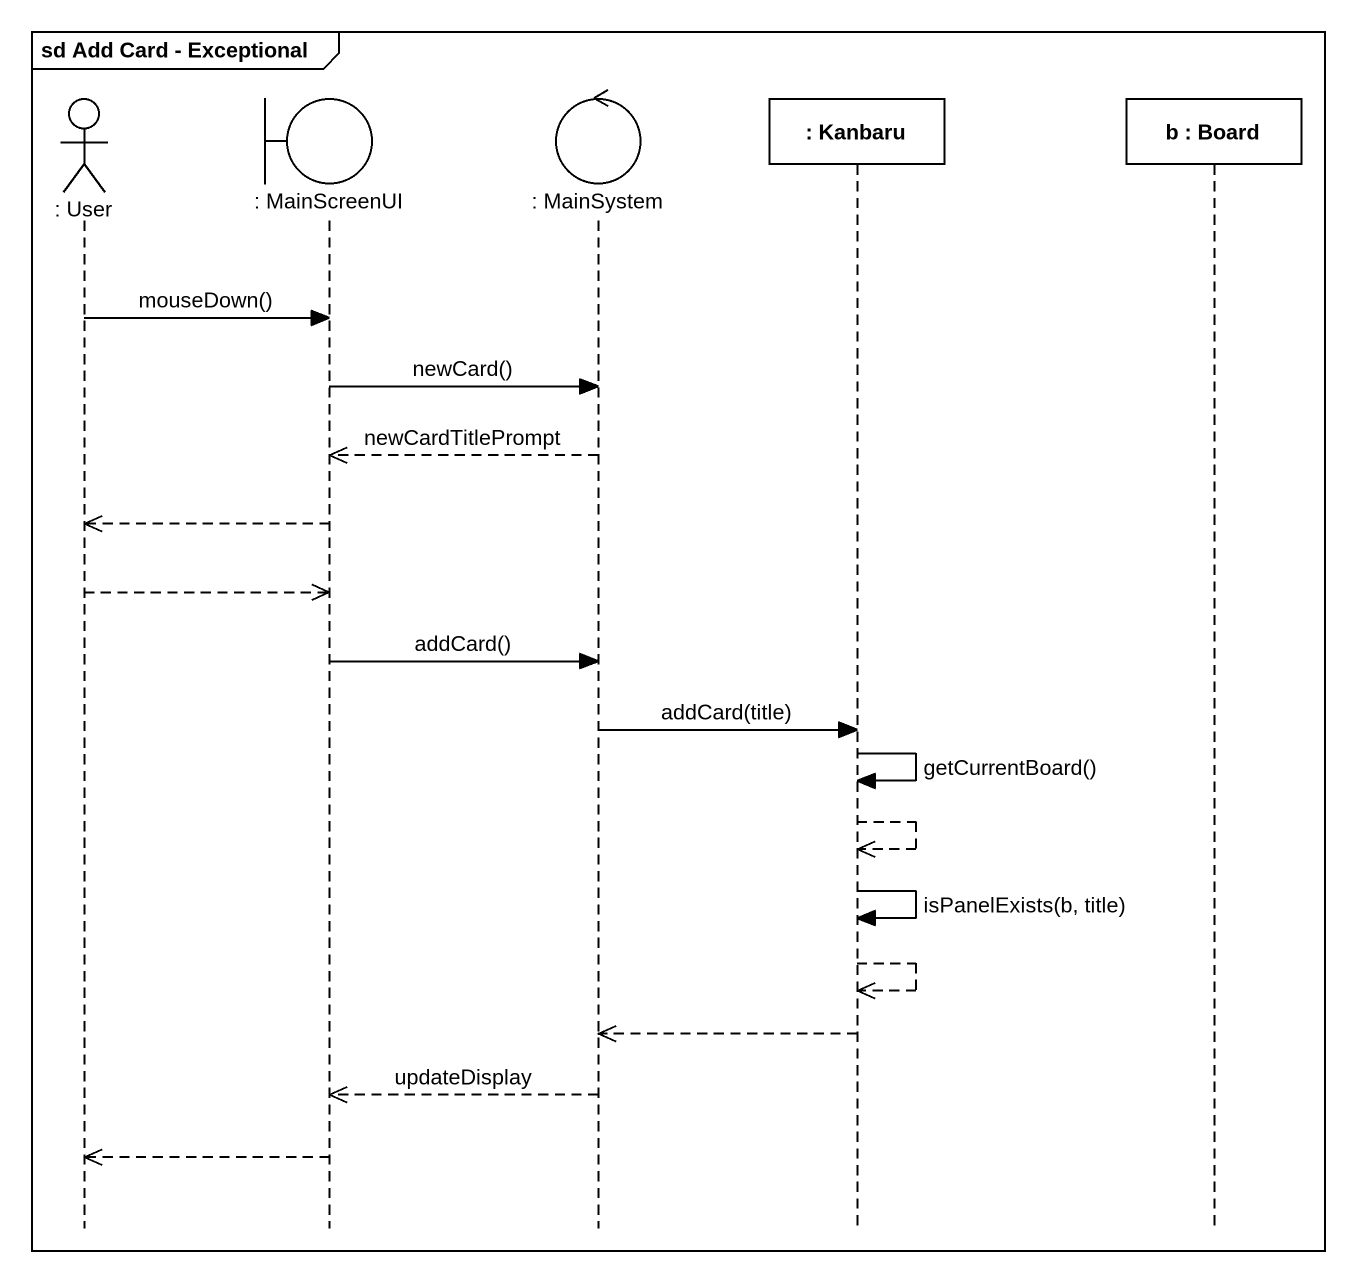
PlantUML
@startuml
mainframe sd Add Card - Exceptional
hide footbox
actor ": User" as User
boundary ": MainScreenUI" as MainScreenUI
control ": MainSystem" as MainSystem
participant ": Kanbaru" as Kanbaru
participant "b : Board" as b_Board

User -> MainScreenUI : mouseDown()
MainScreenUI -> MainSystem : newCard()
MainSystem -->> MainScreenUI : newCardTitlePrompt
MainScreenUI -->> User
User -->> MainScreenUI
MainScreenUI -> MainSystem : addCard()
MainSystem -> Kanbaru : addCard(title)
Kanbaru -> Kanbaru : getCurrentBoard()
Kanbaru -->> Kanbaru
Kanbaru -> Kanbaru : isPanelExists(b, title)
Kanbaru -->> Kanbaru
Kanbaru -->> MainSystem
MainSystem -->> MainScreenUI : updateDisplay
MainScreenUI -->> User
@enduml
